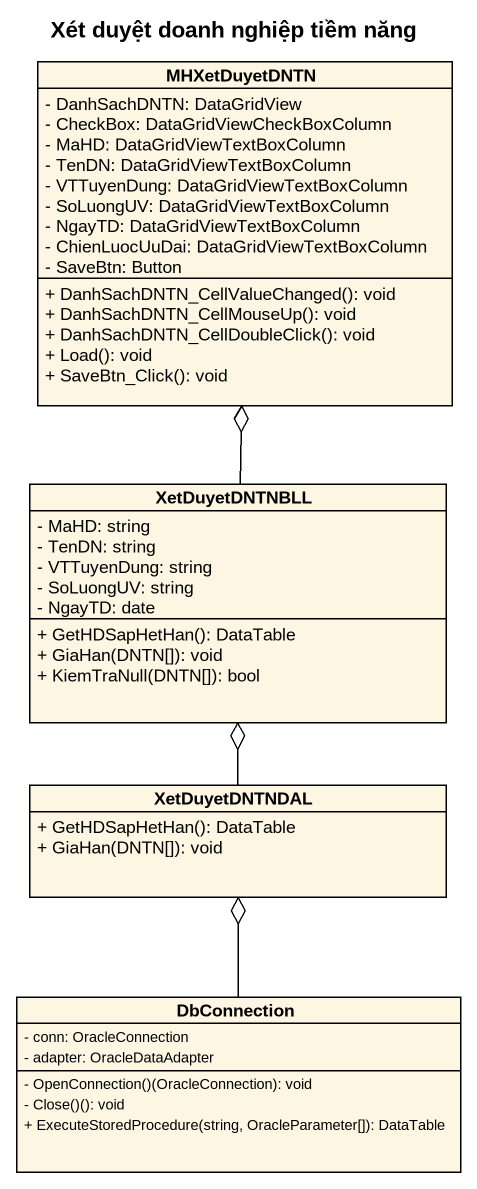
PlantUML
@startuml
title Xét duyệt doanh nghiệp tiềm năng
hide circle
hide empty members
skinparam classAttributeIconSize 0
class MHXetDuyetDNTN {
  - DanhSachDNTN: DataGridView
  - CheckBox: DataGridViewCheckBoxColumn
  - MaHD: DataGridViewTextBoxColumn
  - TenDN: DataGridViewTextBoxColumn
  - VTTuyenDung: DataGridViewTextBoxColumn
  - SoLuongUV: DataGridViewTextBoxColumn
  - NgayTD: DataGridViewTextBoxColumn
  - ChienLuocUuDai: DataGridViewTextBoxColumn
  - SaveBtn: Button
  + DanhSachDNTN_CellValueChanged(): void
  + DanhSachDNTN_CellMouseUp(): void
  + DanhSachDNTN_CellDoubleClick(): void
  + Load(): void
  + SaveBtn_Click(): void
}
class XetDuyetDNTNBLL {
  - MaHD: string
  - TenDN: string
  - VTTuyenDung: string
  - SoLuongUV: string
  - NgayTD: date
  + GetHDSapHetHan(): DataTable
  + GiaHan(DNTN[]): void
  + KiemTraNull(DNTN[]): bool
}
class XetDuyetDNTNDAL {
  + GetHDSapHetHan(): DataTable
  + GiaHan(DNTN[]): void
}
class DbConnection {
  - conn: OracleConnection
  - adapter: OracleDataAdapter
  - OpenConnection()(OracleConnection): void
  - Close()(): void
  + ExecuteStoredProcedure(string, OracleParameter[]): DataTable
}
XetDuyetDNTNBLL -up-o MHXetDuyetDNTN
XetDuyetDNTNDAL -up-o XetDuyetDNTNBLL
DbConnection -up-o XetDuyetDNTNDAL
@enduml
